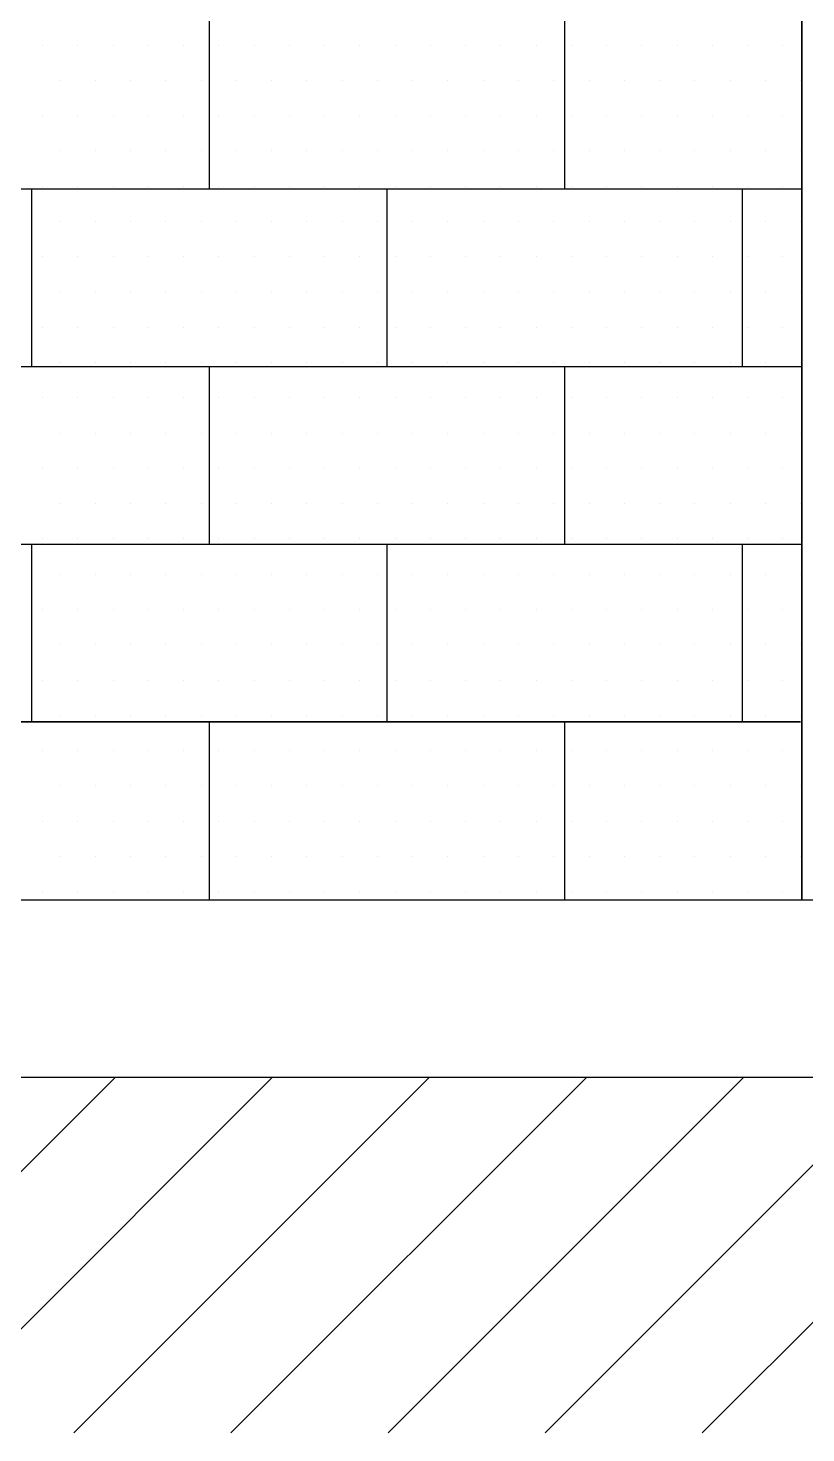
# Model space of a CAD drawing. Header units: metres. Extents: x 60.2 to 106, y 8.7 to 62.9.
# Drawn here: x 79.727 to 80.603, y 59.307 to 60.887 of the extents above; entities that cross this region are included whole.
import ezdxf

# ---------------------------------------------------------------- set-up
doc = ezdxf.new("R2010")
doc.units = ezdxf.units.M
doc.header["$LTSCALE"] = 5
doc.header["$MEASUREMENT"] = 0
for name, color, linetype, lineweight in [('A-ANNO-SCRN', 30, 'Continuous', 9), ('A-ELEV-MBE1', 7, 'Continuous', 25), ('A-ELEV-PATT', 8, 'Continuous', 18), ('A-WALL-FULL-EXTR', 7, 'Continuous', 35)]:
    doc.layers.add(name, color=color, linetype=linetype, lineweight=lineweight)

msp = doc.modelspace()

# ---------------------------------------------------------------- hatches: boundary and pattern name
at = {"layer": 'A-ANNO-SCRN'}
h = msp.add_hatch(dxfattribs=at)
h.set_pattern_fill('ANSI31', color=0)
h.set_pattern_definition([(45, (-23.21072, 10.23377), (-0.08838835, 0.08838835), [])])
h.paths.add_polyline_path([(84.6811, 59.3066), (84.6811, 59.7066), (70.9311, 59.7066), (70.9311, 59.3066)])

# ---------------------------------------------------------------- linework, layer by layer
at = {"layer": 'A-ELEV-MBE1'}
for p, q in [((79.9311, 60.9066), (79.9311, 60.7066)), ((80.3311, 60.9066), (80.3311, 60.7066)), ((77.7311, 60.7066), (80.5981, 60.7066)), ((79.7311, 60.7066), (79.7311, 60.5066)), ((80.1311, 60.7066), (80.1311, 60.5066)), ((80.5311, 60.7066), (80.5311, 60.5066)), ((77.7311, 60.5066), (80.5981, 60.5066)), ((79.9311, 60.5066), (79.9311, 60.3066)), ((80.3311, 60.5066), (80.3311, 60.3066)), ((77.7311, 60.3066), (80.5981, 60.3066)), ((79.7311, 60.3066), (79.7311, 60.1066)), ((80.1311, 60.3066), (80.1311, 60.1066)), ((80.5311, 60.3066), (80.5311, 60.1066)), ((79.9311, 60.1066), (79.9311, 59.9066)), ((80.3311, 60.1066), (80.3311, 59.9066)), ((79.3311, 59.9066), (82.6811, 59.9066)), ((84.6811, 59.7066), (70.9311, 59.7066))]:
    msp.add_line(p, q, dxfattribs=at)
at = {"layer": 'A-ELEV-PATT', "linetype": 'Continuous'}
for p, q in [((79.7436, 60.8682), (79.7436, 60.8682)), ((79.7833, 60.8682), (79.7833, 60.8682)), ((79.823, 60.8682), (79.823, 60.8682)), ((79.8627, 60.8682), (79.8627, 60.8682)), ((79.9024, 60.8682), (79.9024, 60.8682)), ((79.942, 60.8682), (79.942, 60.8682)), ((79.9817, 60.8682), (79.9817, 60.8682)), ((80.0214, 60.8682), (80.0214, 60.8682)), ((80.0611, 60.8682), (80.0611, 60.8682)), ((80.1008, 60.8682), (80.1008, 60.8682)), ((80.1405, 60.8682), (80.1405, 60.8682)), ((80.1802, 60.8682), (80.1802, 60.8682)), ((80.2199, 60.8682), (80.2199, 60.8682)), ((80.2595, 60.8682), (80.2595, 60.8682)), ((80.2992, 60.8682), (80.2992, 60.8682)), ((80.3389, 60.8682), (80.3389, 60.8682)), ((80.3786, 60.8682), (80.3786, 60.8682)), ((80.4183, 60.8682), (80.4183, 60.8682)), ((80.458, 60.8682), (80.458, 60.8682)), ((80.4977, 60.8682), (80.4977, 60.8682)), ((80.5374, 60.8682), (80.5374, 60.8682)), ((80.577, 60.8682), (80.577, 60.8682)), ((79.7634, 60.8285), (79.7634, 60.8285)), ((79.8031, 60.8285), (79.8031, 60.8285)), ((79.8428, 60.8285), (79.8428, 60.8285)), ((79.8825, 60.8285), (79.8825, 60.8285)), ((79.9222, 60.8285), (79.9222, 60.8285)), ((79.9619, 60.8285), (79.9619, 60.8285)), ((80.0016, 60.8285), (80.0016, 60.8285)), ((80.0413, 60.8285), (80.0413, 60.8285)), ((80.0809, 60.8285), (80.0809, 60.8285)), ((80.1206, 60.8285), (80.1206, 60.8285)), ((80.1603, 60.8285), (80.1603, 60.8285)), ((80.2, 60.8285), (80.2, 60.8285)), ((80.2397, 60.8285), (80.2397, 60.8285)), ((80.2794, 60.8285), (80.2794, 60.8285)), ((80.3191, 60.8285), (80.3191, 60.8285)), ((80.3588, 60.8285), (80.3588, 60.8285)), ((80.3984, 60.8285), (80.3984, 60.8285)), ((80.4381, 60.8285), (80.4381, 60.8285)), ((80.4778, 60.8285), (80.4778, 60.8285)), ((80.5175, 60.8285), (80.5175, 60.8285)), ((80.5572, 60.8285), (80.5572, 60.8285)), ((80.5969, 60.8285), (80.5969, 60.8285)), ((79.7436, 60.7888), (79.7436, 60.7888)), ((79.7833, 60.7888), (79.7833, 60.7888)), ((79.823, 60.7888), (79.823, 60.7888)), ((79.8627, 60.7888), (79.8627, 60.7888)), ((79.9024, 60.7888), (79.9024, 60.7888)), ((79.942, 60.7888), (79.942, 60.7888)), ((79.9817, 60.7888), (79.9817, 60.7888)), ((80.0214, 60.7888), (80.0214, 60.7888)), ((80.0611, 60.7888), (80.0611, 60.7888)), ((80.1008, 60.7888), (80.1008, 60.7888)), ((80.1405, 60.7888), (80.1405, 60.7888)), ((80.1802, 60.7888), (80.1802, 60.7888)), ((80.2199, 60.7888), (80.2199, 60.7888)), ((80.2595, 60.7888), (80.2595, 60.7888)), ((80.2992, 60.7888), (80.2992, 60.7888)), ((80.3389, 60.7888), (80.3389, 60.7888)), ((80.3786, 60.7888), (80.3786, 60.7888)), ((80.4183, 60.7888), (80.4183, 60.7888)), ((80.458, 60.7888), (80.458, 60.7888)), ((80.4977, 60.7888), (80.4977, 60.7888)), ((80.5374, 60.7888), (80.5374, 60.7888)), ((80.577, 60.7888), (80.577, 60.7888)), ((79.7634, 60.7491), (79.7634, 60.7491)), ((79.8031, 60.7491), (79.8031, 60.7491)), ((79.8428, 60.7491), (79.8428, 60.7491)), ((79.8825, 60.7491), (79.8825, 60.7491)), ((79.9222, 60.7491), (79.9222, 60.7491)), ((79.9619, 60.7491), (79.9619, 60.7491)), ((80.0016, 60.7491), (80.0016, 60.7491)), ((80.0413, 60.7491), (80.0413, 60.7491)), ((80.0809, 60.7491), (80.0809, 60.7491)), ((80.1206, 60.7491), (80.1206, 60.7491)), ((80.1603, 60.7491), (80.1603, 60.7491)), ((80.2, 60.7491), (80.2, 60.7491)), ((80.2397, 60.7491), (80.2397, 60.7491)), ((80.2794, 60.7491), (80.2794, 60.7491)), ((80.3191, 60.7491), (80.3191, 60.7491)), ((80.3588, 60.7491), (80.3588, 60.7491)), ((80.3984, 60.7491), (80.3984, 60.7491)), ((80.4381, 60.7491), (80.4381, 60.7491)), ((80.4778, 60.7491), (80.4778, 60.7491)), ((80.5175, 60.7491), (80.5175, 60.7491)), ((80.5572, 60.7491), (80.5572, 60.7491)), ((80.5969, 60.7491), (80.5969, 60.7491)), ((79.7436, 60.7094), (79.7436, 60.7094)), ((79.7833, 60.7094), (79.7833, 60.7094)), ((79.823, 60.7094), (79.823, 60.7094)), ((79.8627, 60.7094), (79.8627, 60.7094)), ((79.9024, 60.7094), (79.9024, 60.7094)), ((79.942, 60.7094), (79.942, 60.7094)), ((79.9817, 60.7094), (79.9817, 60.7094)), ((80.0214, 60.7094), (80.0214, 60.7094)), ((80.0611, 60.7094), (80.0611, 60.7094)), ((80.1008, 60.7094), (80.1008, 60.7094)), ((80.1405, 60.7094), (80.1405, 60.7094)), ((80.1802, 60.7094), (80.1802, 60.7094)), ((80.2199, 60.7094), (80.2199, 60.7094)), ((80.2595, 60.7094), (80.2595, 60.7094)), ((80.2992, 60.7094), (80.2992, 60.7094)), ((80.3389, 60.7094), (80.3389, 60.7094)), ((80.3786, 60.7094), (80.3786, 60.7094)), ((80.4183, 60.7094), (80.4183, 60.7094)), ((80.458, 60.7094), (80.458, 60.7094)), ((80.4977, 60.7094), (80.4977, 60.7094)), ((80.5374, 60.7094), (80.5374, 60.7094)), ((80.577, 60.7094), (80.577, 60.7094)), ((79.7634, 60.6697), (79.7634, 60.6697)), ((79.8031, 60.6697), (79.8031, 60.6697)), ((79.8428, 60.6697), (79.8428, 60.6697)), ((79.8825, 60.6697), (79.8825, 60.6697)), ((79.9222, 60.6697), (79.9222, 60.6697)), ((79.9619, 60.6697), (79.9619, 60.6697)), ((80.0016, 60.6697), (80.0016, 60.6697)), ((80.0413, 60.6697), (80.0413, 60.6697)), ((80.0809, 60.6697), (80.0809, 60.6697)), ((80.1206, 60.6697), (80.1206, 60.6697)), ((80.1603, 60.6697), (80.1603, 60.6697)), ((80.2, 60.6697), (80.2, 60.6697)), ((80.2397, 60.6697), (80.2397, 60.6697)), ((80.2794, 60.6697), (80.2794, 60.6697)), ((80.3191, 60.6697), (80.3191, 60.6697)), ((80.3588, 60.6697), (80.3588, 60.6697)), ((80.3984, 60.6697), (80.3984, 60.6697)), ((80.4381, 60.6697), (80.4381, 60.6697)), ((80.4778, 60.6697), (80.4778, 60.6697)), ((80.5175, 60.6697), (80.5175, 60.6697)), ((80.5572, 60.6697), (80.5572, 60.6697)), ((80.5969, 60.6697), (80.5969, 60.6697)), ((80.5969, 60.6697), (80.5969, 60.6697)), ((79.7436, 60.63), (79.7436, 60.63)), ((79.7833, 60.63), (79.7833, 60.63)), ((79.823, 60.63), (79.823, 60.63)), ((79.8627, 60.63), (79.8627, 60.63)), ((79.9024, 60.63), (79.9024, 60.63)), ((79.942, 60.63), (79.942, 60.63)), ((79.9817, 60.63), (79.9817, 60.63)), ((80.0214, 60.63), (80.0214, 60.63)), ((80.0611, 60.63), (80.0611, 60.63)), ((80.1008, 60.63), (80.1008, 60.63)), ((80.1405, 60.63), (80.1405, 60.63)), ((80.1802, 60.63), (80.1802, 60.63)), ((80.2199, 60.63), (80.2199, 60.63)), ((80.2595, 60.63), (80.2595, 60.63)), ((80.2992, 60.63), (80.2992, 60.63)), ((80.3389, 60.63), (80.3389, 60.63)), ((80.3786, 60.63), (80.3786, 60.63)), ((80.4183, 60.63), (80.4183, 60.63)), ((80.458, 60.63), (80.458, 60.63)), ((80.4977, 60.63), (80.4977, 60.63)), ((80.5374, 60.63), (80.5374, 60.63)), ((80.577, 60.63), (80.577, 60.63)), ((80.577, 60.63), (80.577, 60.63)), ((79.7634, 60.5904), (79.7634, 60.5904)), ((79.8031, 60.5904), (79.8031, 60.5904)), ((79.8428, 60.5904), (79.8428, 60.5904)), ((79.8825, 60.5904), (79.8825, 60.5904)), ((79.9222, 60.5904), (79.9222, 60.5904)), ((79.9619, 60.5904), (79.9619, 60.5904)), ((80.0016, 60.5904), (80.0016, 60.5904)), ((80.0413, 60.5904), (80.0413, 60.5904)), ((80.0809, 60.5904), (80.0809, 60.5904)), ((80.1206, 60.5904), (80.1206, 60.5904)), ((80.1603, 60.5904), (80.1603, 60.5904)), ((80.2, 60.5904), (80.2, 60.5904)), ((80.2397, 60.5904), (80.2397, 60.5904)), ((80.2794, 60.5904), (80.2794, 60.5904)), ((80.3191, 60.5904), (80.3191, 60.5904)), ((80.3588, 60.5904), (80.3588, 60.5904)), ((80.3984, 60.5904), (80.3984, 60.5904)), ((80.4381, 60.5904), (80.4381, 60.5904)), ((80.4778, 60.5904), (80.4778, 60.5904)), ((80.5175, 60.5904), (80.5175, 60.5904)), ((80.5572, 60.5904), (80.5572, 60.5904)), ((80.5969, 60.5904), (80.5969, 60.5904)), ((80.5969, 60.5904), (80.5969, 60.5904)), ((79.7436, 60.5507), (79.7436, 60.5507)), ((79.7833, 60.5507), (79.7833, 60.5507)), ((79.823, 60.5507), (79.823, 60.5507)), ((79.8627, 60.5507), (79.8627, 60.5507)), ((79.9024, 60.5507), (79.9024, 60.5507)), ((79.942, 60.5507), (79.942, 60.5507)), ((79.9817, 60.5507), (79.9817, 60.5507)), ((80.0214, 60.5507), (80.0214, 60.5507)), ((80.0611, 60.5507), (80.0611, 60.5507)), ((80.1008, 60.5507), (80.1008, 60.5507)), ((80.1405, 60.5507), (80.1405, 60.5507)), ((80.1802, 60.5507), (80.1802, 60.5507)), ((80.2199, 60.5507), (80.2199, 60.5507)), ((80.2595, 60.5507), (80.2595, 60.5507)), ((80.2992, 60.5507), (80.2992, 60.5507)), ((80.3389, 60.5507), (80.3389, 60.5507)), ((80.3786, 60.5507), (80.3786, 60.5507)), ((80.4183, 60.5507), (80.4183, 60.5507)), ((80.458, 60.5507), (80.458, 60.5507)), ((80.4977, 60.5507), (80.4977, 60.5507)), ((80.5374, 60.5507), (80.5374, 60.5507)), ((80.577, 60.5507), (80.577, 60.5507)), ((80.577, 60.5507), (80.577, 60.5507)), ((79.7634, 60.511), (79.7634, 60.511)), ((79.8031, 60.511), (79.8031, 60.511)), ((79.8428, 60.511), (79.8428, 60.511)), ((79.8825, 60.511), (79.8825, 60.511)), ((79.9222, 60.511), (79.9222, 60.511)), ((79.9619, 60.511), (79.9619, 60.511)), ((80.0016, 60.511), (80.0016, 60.511)), ((80.0413, 60.511), (80.0413, 60.511)), ((80.0809, 60.511), (80.0809, 60.511)), ((80.1206, 60.511), (80.1206, 60.511)), ((80.1603, 60.511), (80.1603, 60.511)), ((80.2, 60.511), (80.2, 60.511)), ((80.2397, 60.511), (80.2397, 60.511)), ((80.2794, 60.511), (80.2794, 60.511)), ((80.3191, 60.511), (80.3191, 60.511)), ((80.3588, 60.511), (80.3588, 60.511)), ((80.3984, 60.511), (80.3984, 60.511)), ((80.4381, 60.511), (80.4381, 60.511)), ((80.4778, 60.511), (80.4778, 60.511)), ((80.5175, 60.511), (80.5175, 60.511)), ((80.5572, 60.511), (80.5572, 60.511)), ((80.5969, 60.511), (80.5969, 60.511)), ((80.5969, 60.511), (80.5969, 60.511)), ((79.7436, 60.4713), (79.7436, 60.4713)), ((79.7833, 60.4713), (79.7833, 60.4713)), ((79.823, 60.4713), (79.823, 60.4713)), ((79.8627, 60.4713), (79.8627, 60.4713)), ((79.9024, 60.4713), (79.9024, 60.4713)), ((79.942, 60.4713), (79.942, 60.4713)), ((79.9817, 60.4713), (79.9817, 60.4713)), ((80.0214, 60.4713), (80.0214, 60.4713)), ((80.0611, 60.4713), (80.0611, 60.4713)), ((80.1008, 60.4713), (80.1008, 60.4713)), ((80.1405, 60.4713), (80.1405, 60.4713)), ((80.1802, 60.4713), (80.1802, 60.4713)), ((80.2199, 60.4713), (80.2199, 60.4713)), ((80.2595, 60.4713), (80.2595, 60.4713)), ((80.2992, 60.4713), (80.2992, 60.4713)), ((80.3389, 60.4713), (80.3389, 60.4713)), ((80.3786, 60.4713), (80.3786, 60.4713)), ((80.4183, 60.4713), (80.4183, 60.4713)), ((80.458, 60.4713), (80.458, 60.4713)), ((80.4977, 60.4713), (80.4977, 60.4713)), ((80.5374, 60.4713), (80.5374, 60.4713)), ((80.577, 60.4713), (80.577, 60.4713)), ((79.7634, 60.4316), (79.7634, 60.4316)), ((79.8031, 60.4316), (79.8031, 60.4316)), ((79.8428, 60.4316), (79.8428, 60.4316)), ((79.8825, 60.4316), (79.8825, 60.4316)), ((79.9222, 60.4316), (79.9222, 60.4316)), ((79.9619, 60.4316), (79.9619, 60.4316)), ((80.0016, 60.4316), (80.0016, 60.4316)), ((80.0413, 60.4316), (80.0413, 60.4316)), ((80.0809, 60.4316), (80.0809, 60.4316)), ((80.1206, 60.4316), (80.1206, 60.4316)), ((80.1603, 60.4316), (80.1603, 60.4316)), ((80.2, 60.4316), (80.2, 60.4316)), ((80.2397, 60.4316), (80.2397, 60.4316)), ((80.2794, 60.4316), (80.2794, 60.4316)), ((80.3191, 60.4316), (80.3191, 60.4316)), ((80.3588, 60.4316), (80.3588, 60.4316)), ((80.3984, 60.4316), (80.3984, 60.4316)), ((80.4381, 60.4316), (80.4381, 60.4316)), ((80.4778, 60.4316), (80.4778, 60.4316)), ((80.5175, 60.4316), (80.5175, 60.4316)), ((80.5572, 60.4316), (80.5572, 60.4316)), ((80.5969, 60.4316), (80.5969, 60.4316)), ((79.7436, 60.3919), (79.7436, 60.3919)), ((79.7833, 60.3919), (79.7833, 60.3919)), ((79.823, 60.3919), (79.823, 60.3919)), ((79.8627, 60.3919), (79.8627, 60.3919)), ((79.9024, 60.3919), (79.9024, 60.3919)), ((79.942, 60.3919), (79.942, 60.3919)), ((79.9817, 60.3919), (79.9817, 60.3919)), ((80.0214, 60.3919), (80.0214, 60.3919)), ((80.0611, 60.3919), (80.0611, 60.3919)), ((80.1008, 60.3919), (80.1008, 60.3919)), ((80.1405, 60.3919), (80.1405, 60.3919)), ((80.1802, 60.3919), (80.1802, 60.3919)), ((80.2199, 60.3919), (80.2199, 60.3919)), ((80.2595, 60.3919), (80.2595, 60.3919)), ((80.2992, 60.3919), (80.2992, 60.3919)), ((80.3389, 60.3919), (80.3389, 60.3919)), ((80.3786, 60.3919), (80.3786, 60.3919)), ((80.4183, 60.3919), (80.4183, 60.3919)), ((80.458, 60.3919), (80.458, 60.3919)), ((80.4977, 60.3919), (80.4977, 60.3919)), ((80.5374, 60.3919), (80.5374, 60.3919)), ((80.577, 60.3919), (80.577, 60.3919)), ((79.7634, 60.3522), (79.7634, 60.3522)), ((79.8031, 60.3522), (79.8031, 60.3522)), ((79.8428, 60.3522), (79.8428, 60.3522)), ((79.8825, 60.3522), (79.8825, 60.3522)), ((79.9222, 60.3522), (79.9222, 60.3522)), ((79.9619, 60.3522), (79.9619, 60.3522)), ((80.0016, 60.3522), (80.0016, 60.3522)), ((80.0413, 60.3522), (80.0413, 60.3522)), ((80.0809, 60.3522), (80.0809, 60.3522)), ((80.1206, 60.3522), (80.1206, 60.3522)), ((80.1603, 60.3522), (80.1603, 60.3522)), ((80.2, 60.3522), (80.2, 60.3522)), ((80.2397, 60.3522), (80.2397, 60.3522)), ((80.2794, 60.3522), (80.2794, 60.3522)), ((80.3191, 60.3522), (80.3191, 60.3522)), ((80.3588, 60.3522), (80.3588, 60.3522)), ((80.3984, 60.3522), (80.3984, 60.3522)), ((80.4381, 60.3522), (80.4381, 60.3522)), ((80.4778, 60.3522), (80.4778, 60.3522)), ((80.5175, 60.3522), (80.5175, 60.3522)), ((80.5572, 60.3522), (80.5572, 60.3522)), ((80.5969, 60.3522), (80.5969, 60.3522)), ((79.7436, 60.3125), (79.7436, 60.3125)), ((79.7833, 60.3125), (79.7833, 60.3125)), ((79.823, 60.3125), (79.823, 60.3125)), ((79.8627, 60.3125), (79.8627, 60.3125)), ((79.9024, 60.3125), (79.9024, 60.3125)), ((79.942, 60.3125), (79.942, 60.3125)), ((79.9817, 60.3125), (79.9817, 60.3125)), ((80.0214, 60.3125), (80.0214, 60.3125)), ((80.0611, 60.3125), (80.0611, 60.3125)), ((80.1008, 60.3125), (80.1008, 60.3125)), ((80.1405, 60.3125), (80.1405, 60.3125)), ((80.1802, 60.3125), (80.1802, 60.3125)), ((80.2199, 60.3125), (80.2199, 60.3125)), ((80.2595, 60.3125), (80.2595, 60.3125)), ((80.2992, 60.3125), (80.2992, 60.3125)), ((80.3389, 60.3125), (80.3389, 60.3125)), ((80.3786, 60.3125), (80.3786, 60.3125)), ((80.4183, 60.3125), (80.4183, 60.3125)), ((80.458, 60.3125), (80.458, 60.3125)), ((80.4977, 60.3125), (80.4977, 60.3125)), ((80.5374, 60.3125), (80.5374, 60.3125)), ((80.577, 60.3125), (80.577, 60.3125)), ((79.7634, 60.2729), (79.7634, 60.2729)), ((79.8031, 60.2729), (79.8031, 60.2729)), ((79.8428, 60.2729), (79.8428, 60.2729)), ((79.8825, 60.2729), (79.8825, 60.2729)), ((79.9222, 60.2729), (79.9222, 60.2729)), ((79.9619, 60.2729), (79.9619, 60.2729)), ((80.0016, 60.2729), (80.0016, 60.2729)), ((80.0413, 60.2729), (80.0413, 60.2729)), ((80.0809, 60.2729), (80.0809, 60.2729)), ((80.1206, 60.2729), (80.1206, 60.2729)), ((80.1603, 60.2729), (80.1603, 60.2729)), ((80.2, 60.2729), (80.2, 60.2729)), ((80.2397, 60.2729), (80.2397, 60.2729)), ((80.2794, 60.2729), (80.2794, 60.2729)), ((80.3191, 60.2729), (80.3191, 60.2729)), ((80.3588, 60.2729), (80.3588, 60.2729)), ((80.3984, 60.2729), (80.3984, 60.2729)), ((80.4381, 60.2729), (80.4381, 60.2729)), ((80.4778, 60.2729), (80.4778, 60.2729)), ((80.5175, 60.2729), (80.5175, 60.2729)), ((80.5572, 60.2729), (80.5572, 60.2729)), ((80.5969, 60.2729), (80.5969, 60.2729)), ((79.7436, 60.2332), (79.7436, 60.2332)), ((79.7833, 60.2332), (79.7833, 60.2332)), ((79.823, 60.2332), (79.823, 60.2332)), ((79.8627, 60.2332), (79.8627, 60.2332)), ((79.9024, 60.2332), (79.9024, 60.2332)), ((79.942, 60.2332), (79.942, 60.2332)), ((79.9817, 60.2332), (79.9817, 60.2332)), ((80.0214, 60.2332), (80.0214, 60.2332)), ((80.0611, 60.2332), (80.0611, 60.2332)), ((80.1008, 60.2332), (80.1008, 60.2332)), ((80.1405, 60.2332), (80.1405, 60.2332)), ((80.1802, 60.2332), (80.1802, 60.2332)), ((80.2199, 60.2332), (80.2199, 60.2332)), ((80.2595, 60.2332), (80.2595, 60.2332)), ((80.2992, 60.2332), (80.2992, 60.2332)), ((80.3389, 60.2332), (80.3389, 60.2332)), ((80.3786, 60.2332), (80.3786, 60.2332)), ((80.4183, 60.2332), (80.4183, 60.2332)), ((80.458, 60.2332), (80.458, 60.2332)), ((80.4977, 60.2332), (80.4977, 60.2332)), ((80.5374, 60.2332), (80.5374, 60.2332)), ((80.577, 60.2332), (80.577, 60.2332)), ((79.7634, 60.1935), (79.7634, 60.1935)), ((79.8031, 60.1935), (79.8031, 60.1935)), ((79.8428, 60.1935), (79.8428, 60.1935)), ((79.8825, 60.1935), (79.8825, 60.1935)), ((79.9222, 60.1935), (79.9222, 60.1935)), ((79.9619, 60.1935), (79.9619, 60.1935)), ((80.0016, 60.1935), (80.0016, 60.1935)), ((80.0413, 60.1935), (80.0413, 60.1935)), ((80.0809, 60.1935), (80.0809, 60.1935)), ((80.1206, 60.1935), (80.1206, 60.1935)), ((80.1603, 60.1935), (80.1603, 60.1935)), ((80.2, 60.1935), (80.2, 60.1935)), ((80.2397, 60.1935), (80.2397, 60.1935)), ((80.2794, 60.1935), (80.2794, 60.1935)), ((80.3191, 60.1935), (80.3191, 60.1935)), ((80.3588, 60.1935), (80.3588, 60.1935)), ((80.3984, 60.1935), (80.3984, 60.1935)), ((80.4381, 60.1935), (80.4381, 60.1935)), ((80.4778, 60.1935), (80.4778, 60.1935)), ((80.5175, 60.1935), (80.5175, 60.1935)), ((80.5572, 60.1935), (80.5572, 60.1935)), ((80.5969, 60.1935), (80.5969, 60.1935)), ((79.7436, 60.1538), (79.7436, 60.1538)), ((79.7833, 60.1538), (79.7833, 60.1538)), ((79.823, 60.1538), (79.823, 60.1538)), ((79.8627, 60.1538), (79.8627, 60.1538)), ((79.9024, 60.1538), (79.9024, 60.1538)), ((79.942, 60.1538), (79.942, 60.1538)), ((79.9817, 60.1538), (79.9817, 60.1538)), ((80.0214, 60.1538), (80.0214, 60.1538)), ((80.0611, 60.1538), (80.0611, 60.1538)), ((80.1008, 60.1538), (80.1008, 60.1538)), ((80.1405, 60.1538), (80.1405, 60.1538)), ((80.1802, 60.1538), (80.1802, 60.1538)), ((80.2199, 60.1538), (80.2199, 60.1538)), ((80.2595, 60.1538), (80.2595, 60.1538)), ((80.2992, 60.1538), (80.2992, 60.1538)), ((80.3389, 60.1538), (80.3389, 60.1538)), ((80.3786, 60.1538), (80.3786, 60.1538)), ((80.4183, 60.1538), (80.4183, 60.1538)), ((80.458, 60.1538), (80.458, 60.1538)), ((80.4977, 60.1538), (80.4977, 60.1538)), ((80.5374, 60.1538), (80.5374, 60.1538)), ((80.577, 60.1538), (80.577, 60.1538)), ((79.7634, 60.1141), (79.7634, 60.1141)), ((79.8031, 60.1141), (79.8031, 60.1141)), ((79.8428, 60.1141), (79.8428, 60.1141)), ((79.8825, 60.1141), (79.8825, 60.1141)), ((79.9222, 60.1141), (79.9222, 60.1141)), ((79.9619, 60.1141), (79.9619, 60.1141)), ((80.0016, 60.1141), (80.0016, 60.1141)), ((80.0413, 60.1141), (80.0413, 60.1141)), ((80.0809, 60.1141), (80.0809, 60.1141)), ((80.1206, 60.1141), (80.1206, 60.1141)), ((80.1603, 60.1141), (80.1603, 60.1141)), ((80.2, 60.1141), (80.2, 60.1141)), ((80.2397, 60.1141), (80.2397, 60.1141)), ((80.2794, 60.1141), (80.2794, 60.1141)), ((80.3191, 60.1141), (80.3191, 60.1141)), ((80.3588, 60.1141), (80.3588, 60.1141)), ((80.3984, 60.1141), (80.3984, 60.1141)), ((80.4381, 60.1141), (80.4381, 60.1141)), ((80.4778, 60.1141), (80.4778, 60.1141)), ((80.5175, 60.1141), (80.5175, 60.1141)), ((80.5572, 60.1141), (80.5572, 60.1141)), ((80.5969, 60.1141), (80.5969, 60.1141)), ((79.7436, 60.0744), (79.7436, 60.0744)), ((79.7833, 60.0744), (79.7833, 60.0744)), ((79.823, 60.0744), (79.823, 60.0744)), ((79.8627, 60.0744), (79.8627, 60.0744)), ((79.9024, 60.0744), (79.9024, 60.0744)), ((79.942, 60.0744), (79.942, 60.0744)), ((79.9817, 60.0744), (79.9817, 60.0744)), ((80.0214, 60.0744), (80.0214, 60.0744)), ((80.0611, 60.0744), (80.0611, 60.0744)), ((80.1008, 60.0744), (80.1008, 60.0744)), ((80.1405, 60.0744), (80.1405, 60.0744)), ((80.1802, 60.0744), (80.1802, 60.0744)), ((80.2199, 60.0744), (80.2199, 60.0744)), ((80.2595, 60.0744), (80.2595, 60.0744)), ((80.2992, 60.0744), (80.2992, 60.0744)), ((80.3389, 60.0744), (80.3389, 60.0744)), ((80.3786, 60.0744), (80.3786, 60.0744)), ((80.4183, 60.0744), (80.4183, 60.0744)), ((80.458, 60.0744), (80.458, 60.0744)), ((80.4977, 60.0744), (80.4977, 60.0744)), ((80.5374, 60.0744), (80.5374, 60.0744)), ((80.577, 60.0744), (80.577, 60.0744)), ((79.7634, 60.0347), (79.7634, 60.0347)), ((79.8031, 60.0347), (79.8031, 60.0347)), ((79.8428, 60.0347), (79.8428, 60.0347)), ((79.8825, 60.0347), (79.8825, 60.0347)), ((79.9222, 60.0347), (79.9222, 60.0347)), ((79.9619, 60.0347), (79.9619, 60.0347)), ((80.0016, 60.0347), (80.0016, 60.0347)), ((80.0413, 60.0347), (80.0413, 60.0347)), ((80.0809, 60.0347), (80.0809, 60.0347)), ((80.1206, 60.0347), (80.1206, 60.0347)), ((80.1603, 60.0347), (80.1603, 60.0347)), ((80.2, 60.0347), (80.2, 60.0347)), ((80.2397, 60.0347), (80.2397, 60.0347)), ((80.2794, 60.0347), (80.2794, 60.0347)), ((80.3191, 60.0347), (80.3191, 60.0347)), ((80.3588, 60.0347), (80.3588, 60.0347)), ((80.3984, 60.0347), (80.3984, 60.0347)), ((80.4381, 60.0347), (80.4381, 60.0347)), ((80.4778, 60.0347), (80.4778, 60.0347)), ((80.5175, 60.0347), (80.5175, 60.0347)), ((80.5572, 60.0347), (80.5572, 60.0347)), ((80.5969, 60.0347), (80.5969, 60.0347)), ((79.7436, 59.995), (79.7436, 59.995)), ((79.7833, 59.995), (79.7833, 59.995)), ((79.823, 59.995), (79.823, 59.995)), ((79.8627, 59.995), (79.8627, 59.995)), ((79.9024, 59.995), (79.9024, 59.995)), ((79.942, 59.995), (79.942, 59.995)), ((79.9817, 59.995), (79.9817, 59.995)), ((80.0214, 59.995), (80.0214, 59.995)), ((80.0611, 59.995), (80.0611, 59.995)), ((80.1008, 59.995), (80.1008, 59.995)), ((80.1405, 59.995), (80.1405, 59.995)), ((80.1802, 59.995), (80.1802, 59.995)), ((80.2199, 59.995), (80.2199, 59.995)), ((80.2595, 59.995), (80.2595, 59.995)), ((80.2992, 59.995), (80.2992, 59.995)), ((80.3389, 59.995), (80.3389, 59.995)), ((80.3786, 59.995), (80.3786, 59.995)), ((80.4183, 59.995), (80.4183, 59.995)), ((80.458, 59.995), (80.458, 59.995)), ((80.4977, 59.995), (80.4977, 59.995)), ((80.5374, 59.995), (80.5374, 59.995)), ((80.577, 59.995), (80.577, 59.995)), ((79.7634, 59.9554), (79.7634, 59.9554)), ((79.8031, 59.9554), (79.8031, 59.9554)), ((79.8428, 59.9554), (79.8428, 59.9554)), ((79.8825, 59.9554), (79.8825, 59.9554)), ((79.9222, 59.9554), (79.9222, 59.9554)), ((79.9619, 59.9554), (79.9619, 59.9554)), ((80.0016, 59.9554), (80.0016, 59.9554)), ((80.0413, 59.9554), (80.0413, 59.9554)), ((80.0809, 59.9554), (80.0809, 59.9554)), ((80.1206, 59.9554), (80.1206, 59.9554)), ((80.1603, 59.9554), (80.1603, 59.9554)), ((80.2, 59.9554), (80.2, 59.9554)), ((80.2397, 59.9554), (80.2397, 59.9554)), ((80.2794, 59.9554), (80.2794, 59.9554)), ((80.3191, 59.9554), (80.3191, 59.9554)), ((80.3588, 59.9554), (80.3588, 59.9554)), ((80.3984, 59.9554), (80.3984, 59.9554)), ((80.4381, 59.9554), (80.4381, 59.9554)), ((80.4778, 59.9554), (80.4778, 59.9554)), ((80.5175, 59.9554), (80.5175, 59.9554)), ((80.5572, 59.9554), (80.5572, 59.9554)), ((80.5969, 59.9554), (80.5969, 59.9554)), ((79.7436, 59.9157), (79.7436, 59.9157)), ((79.7833, 59.9157), (79.7833, 59.9157)), ((79.823, 59.9157), (79.823, 59.9157)), ((79.8627, 59.9157), (79.8627, 59.9157)), ((79.9024, 59.9157), (79.9024, 59.9157)), ((79.942, 59.9157), (79.942, 59.9157)), ((79.9817, 59.9157), (79.9817, 59.9157)), ((80.0214, 59.9157), (80.0214, 59.9157)), ((80.0611, 59.9157), (80.0611, 59.9157)), ((80.1008, 59.9157), (80.1008, 59.9157)), ((80.1405, 59.9157), (80.1405, 59.9157)), ((80.1802, 59.9157), (80.1802, 59.9157)), ((80.2199, 59.9157), (80.2199, 59.9157)), ((80.2595, 59.9157), (80.2595, 59.9157)), ((80.2992, 59.9157), (80.2992, 59.9157)), ((80.3389, 59.9157), (80.3389, 59.9157)), ((80.3786, 59.9157), (80.3786, 59.9157)), ((80.4183, 59.9157), (80.4183, 59.9157)), ((80.458, 59.9157), (80.458, 59.9157)), ((80.4977, 59.9157), (80.4977, 59.9157)), ((80.5374, 59.9157), (80.5374, 59.9157)), ((80.577, 59.9157), (80.577, 59.9157))]:
    msp.add_line(p, q, dxfattribs=at)
at = {"layer": 'A-WALL-FULL-EXTR'}
for p, q in [((80.5981, 61.9066), (80.5981, 59.9066)), ((80.5969, 60.1066), (77.7311, 60.1066))]:
    msp.add_line(p, q, dxfattribs=at)

doc.saveas('drawing.dxf')
